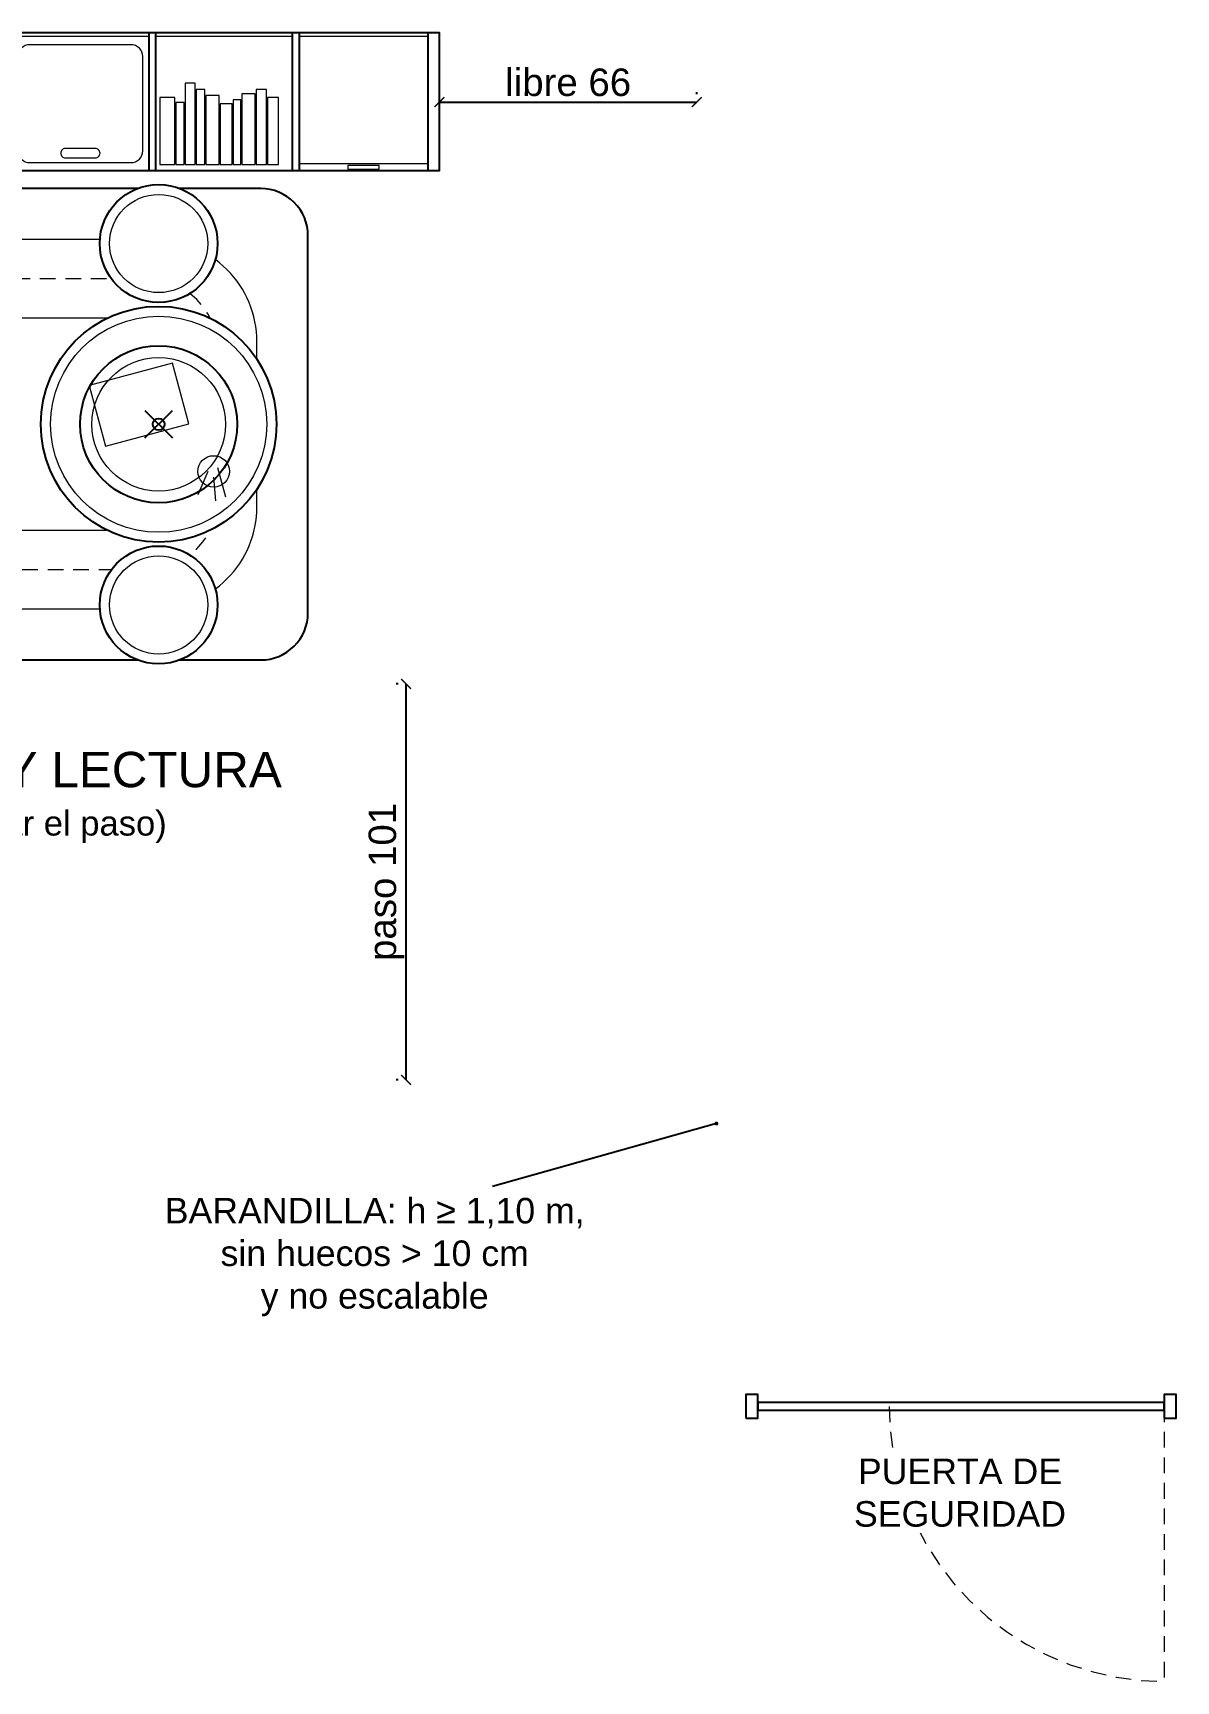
# Model space of a CAD drawing. Header units: centimetres. Extents: x 0 to 696, y -266 to 273.
# Drawn here: x 405 to 696, y -146.4 to 273.1 of the extents above; entities that cross this region are included whole.
import ezdxf

# ---------------------------------------------------------------- set-up
doc = ezdxf.new("R2010")
doc.units = ezdxf.units.CM
for name, color, linetype in [('PS-ALFOMBRAS', 42, 'Continuous'), ('PS-COTAS', 1, 'Continuous'), ('PS-ILUMINACION', 6, 'Continuous'), ('PS-MOBILIARIO', 3, 'Continuous'), ('PS-SEGURIDAD', 30, 'Continuous'), ('PS-TEXTOS', 7, 'Continuous')]:
    doc.layers.add(name, color=color, linetype=linetype)
doc.styles.add('PS', font='arial.ttf')
doc.dimstyles.new('PS', dxfattribs={"dimtxt": 7, "dimasz": 2.5, "dimexe": 2.5, "dimexo": 2, "dimgap": 1.5, "dimtad": 1, "dimdec": 0, "dimtxsty": 'PS', "dimblk": 'ARCHTICK', "dimcen": 0, "dimclrd": 1, "dimclre": 1, "dimclrt": 1, "dimazin": 3, "dimtfac": 1, "dimtmove": 0, "dimatfit": 3, "dimtfill": 1})

# ---------------------------------------------------------------- blocks, each defined once
blk = doc.blocks.new('PS_ALFOMBRA_JUEGO_170x120')
at = {"color": 8, "lineweight": 13}
for p, q in [((-53, 34.59), (-54.1, 33.86)), ((-50.89, 35.63), (-53, 34.59)), ((-50.58, 35.73), (-50.89, 35.63)), ((-46.35, 36.85), (-48.2, 36.48)), ((-44.24, 36.98), (-46.35, 36.85)), ((-37.74, 37), (-41.74, 37)), ((-31.24, 37), (-35.24, 37)), ((-24.74, 37), (-28.74, 37)), ((-18.24, 37), (-22.24, 37)), ((-11.74, 37), (-15.74, 37)), ((-5.24, 37), (-9.24, 37)), ((1.26, 37), (-2.74, 37)), ((7.76, 37), (3.76, 37)), ((14.26, 37), (10.26, 37)), ((20.76, 37), (16.76, 37)), ((27.26, 37), (23.26, 37)), ((33.76, 37), (29.76, 37)), ((40.26, 37), (36.26, 37)), ((44, 37), (42.76, 37)), ((46.35, 36.85), (44, 37)), ((46.75, 36.77), (46.35, 36.85)), ((50.89, 35.63), (49.18, 36.21)), ((52.86, 34.66), (50.89, 35.63)), ((-58.28, 29.96), (-58.7, 29.33)), ((-56.73, 31.73), (-58.28, 29.96)), ((-56.06, 32.31), (-56.73, 31.73)), ((54.96, 33.28), (54.95, 33.29)), ((56.73, 31.73), (54.96, 33.28)), ((57.81, 30.5), (56.73, 31.73)), ((-60.63, 25.89), (-61.39, 23.66)), ((-59.99, 27.19), (-60.63, 25.89)), ((59.59, 28), (59.27, 28.48)), ((60.63, 25.89), (59.59, 28)), ((60.97, 24.87), (60.63, 25.89)), ((-61.87, 21.01), (-62, 19)), ((-61.39, 23.66), (-61.42, 23.47)), ((61.85, 21.35), (61.62, 22.46)), ((62, 19), (61.85, 21.35)), ((-62, 19), (-62, 17.02)), ((62, 18.49), (62, 19)), ((-62, 14.52), (-62, 10.52)), ((62, 11.99), (62, 15.99)), ((62, 5.49), (62, 9.49)), ((-62, 8.02), (-62, 4.02)), ((-62, 1.52), (-62, -2.48)), ((62, -1.01), (62, 2.99)), ((62, -7.51), (62, -3.51)), ((-62, -4.98), (-62, -8.98)), ((-62, -11.48), (-62, -15.48)), ((62, -14.01), (62, -10.01)), ((62, -19), (62, -16.51)), ((-62, -17.98), (-62, -19)), ((-62, -19), (-61.85, -21.35)), ((61.9, -20.51), (62, -19)), ((-61.85, -21.35), (-61.52, -22.96)), ((60.63, -25.89), (61.39, -23.66)), ((61.39, -23.66), (61.52, -22.97)), ((-60.81, -25.35), (-60.63, -25.89)), ((-60.63, -25.89), (-59.59, -28)), ((-59.59, -28), (-58.99, -28.9)), ((58.28, -29.96), (58.98, -28.91)), ((60.21, -26.74), (60.63, -25.89)), ((-57.47, -30.88), (-56.73, -31.73)), ((-56.73, -31.73), (-54.96, -33.28)), ((-54.96, -33.28), (-54.53, -33.57)), ((56.44, -31.98), (56.73, -31.73)), ((56.73, -31.73), (58.28, -29.96)), ((-52.4, -34.88), (-50.89, -35.63)), ((-50.89, -35.63), (-48.7, -36.37)), ((-46.25, -36.85), (-44, -37)), ((-44, -37), (-42.25, -37)), ((-39.75, -37), (-35.75, -37)), ((-33.25, -37), (-29.25, -37)), ((-26.75, -37), (-22.75, -37)), ((-20.25, -37), (-16.25, -37)), ((-13.75, -37), (-9.75, -37)), ((-7.25, -37), (-3.25, -37)), ((-0.75, -37), (3.25, -37)), ((5.75, -37), (9.75, -37)), ((12.25, -37), (16.25, -37)), ((18.75, -37), (22.75, -37)), ((25.25, -37), (29.25, -37)), ((31.75, -37), (35.75, -37)), ((38.25, -37), (42.25, -37)), ((44.74, -36.95), (46.35, -36.85)), ((46.35, -36.85), (48.66, -36.39)), ((48.66, -36.39), (48.69, -36.37)), ((51.05, -35.55), (53, -34.59)), ((53, -34.59), (54.52, -33.57))]:
    blk.add_line(p, q, dxfattribs=at)
blk.add_lwpolyline([(-85, -48, 0.414214), (-73, -60), (73, -60, 0.414214), (85, -48), (85, 48, 0.414214), (73, 60), (-73, 60, 0.414214), (-85, 48)], format="xyb", close=True)
for points in [[(-72, -21, 0.414214), (-46, -47), (46, -47, 0.414214), (72, -21), (72, 21, 0.414214), (46, 47), (-46, 47, 0.414214), (-72, 21)], [(-52, -17, 0.414214), (-42, -27), (42, -27, 0.414214), (52, -17), (52, 17, 0.414214), (42, 27), (-42, 27, 0.414214), (-52, 17)]]:
    blk.add_lwpolyline(points, format="xyb", close=True, dxfattribs=at)
for points in [[(-11, -46), (-8, -46), (-8, -28), (-11, -28)], [(-6, -46), (-3, -46), (-3, -28), (-6, -28)], [(-1, -46), (2, -46), (2, -28), (-1, -28)], [(4, -46), (7, -46), (7, -28), (4, -28)], [(9, -46), (12, -46), (12, -28), (9, -28)]]:
    blk.add_lwpolyline(points, close=True, dxfattribs=at)
for centre in [(-30, 0), (30, 0)]:
    blk.add_circle(centre, 8, dxfattribs=at)
blk = doc.blocks.new('PS_LIBRERIA_INFANTIL_256x35')
blk.add_wipeout([(0, -35), (256, -35), (256, 0), (0, 0)])
at = {"color": 8, "lineweight": 13}
blk.add_line((220.33, -33.2), (253, -33.2), dxfattribs=at)
for points in [[(0, -35), (1.8, -35), (1.8, 0), (0, 0)], [(35.67, -35), (37.47, -35), (37.47, 0), (35.67, 0)], [(72.24, -35), (74.04, -35), (74.04, 0), (72.24, 0)], [(108.81, -35), (110.61, -35), (110.61, 0), (108.81, 0)], [(145.39, -35), (147.19, -35), (147.19, 0), (145.39, 0)], [(181.96, -35), (183.76, -35), (183.76, 0), (181.96, 0)], [(218.53, -35), (220.33, -35), (220.33, 0), (218.53, 0)], [(253, -35), (256, -35), (256, 0), (253, 0)]]:
    blk.add_lwpolyline(points, close=True)
for points in [[(35.65, 0), (1.82, 0)], [(72.22, 0), (37.49, 0)], [(108.79, 0), (74.06, 0)], [(145.37, 0), (110.63, 0)], [(181.94, 0), (147.21, 0)], [(218.51, 0), (183.78, 0)], [(252.98, 0), (220.35, 0)], [(1.82, -35), (35.65, -35)], [(37.49, -35), (72.22, -35)], [(74.06, -35), (108.79, -35)], [(110.63, -35), (145.37, -35)], [(147.21, -35), (181.94, -35)], [(183.78, -35), (218.51, -35)], [(220.35, -35), (252.98, -35)]]:
    blk.add_lwpolyline(points)
for points in [[(1.82, -0.8), (35.65, -0.8)], [(37.49, -0.8), (72.22, -0.8)], [(74.06, -0.8), (108.79, -0.8)], [(110.63, -0.8), (145.37, -0.8)], [(147.21, -0.8), (181.94, -0.8)], [(183.78, -0.8), (218.51, -0.8)], [(220.35, -0.8), (252.98, -0.8)]]:
    blk.add_lwpolyline(points, dxfattribs=at)
for points in [[(38.97, -30, 0.414214), (41.97, -33), (67.74, -33, 0.414214), (70.74, -30), (70.74, -6, 0.414214), (67.74, -3), (41.97, -3, 0.414214), (38.97, -6)], [(148.69, -30, 0.414214), (151.69, -33), (177.46, -33, 0.414214), (180.46, -30), (180.46, -6, 0.414214), (177.46, -3), (151.69, -3, 0.414214), (148.69, -6)], [(49.86, -30.6, 0.414214), (51.06, -31.8), (58.66, -31.8, 0.414214), (59.86, -30.6), (59.86, -30.6, 0.414214), (58.66, -29.4), (51.06, -29.4, 0.414214), (49.86, -30.6)], [(159.57, -30.6, 0.414214), (160.77, -31.8), (168.37, -31.8, 0.414214), (169.57, -30.6), (169.57, -30.6, 0.414214), (168.37, -29.4), (160.77, -29.4, 0.414214), (159.57, -30.6)]]:
    blk.add_lwpolyline(points, format="xyb", close=True, dxfattribs=at)
for points in [[(133.62, -14.31), (140.31, -16.38), (142.38, -9.69), (135.69, -7.62)], [(24.54, -33.5), (27.84, -33.5), (27.84, -11.87), (24.54, -11.87)], [(9.24, -33.5), (12.33, -33.5), (12.33, -15.94), (9.24, -15.94)], [(12.58, -33.5), (14.51, -33.5), (14.51, -14.95), (12.58, -14.95)], [(14.76, -33.5), (16.65, -33.5), (16.65, -15.46), (14.76, -15.46)], [(19.12, -33.5), (21.94, -33.5), (21.94, -12.71), (19.12, -12.71)], [(28.09, -33.5), (31.28, -33.5), (31.28, -15.72), (28.09, -15.72)], [(184.76, -33.5), (188.62, -33.5), (188.62, -16.47), (184.76, -16.47)], [(191.26, -33.5), (193.8, -33.5), (193.8, -12.79), (191.26, -12.79)], [(194.05, -33.5), (196.29, -33.5), (196.29, -14.43), (194.05, -14.43)], [(196.54, -33.5), (199.87, -33.5), (199.87, -15.89), (196.54, -15.89)], [(205.68, -33.5), (209.11, -33.5), (209.11, -15.51), (205.68, -15.51)], [(209.36, -33.5), (211.92, -33.5), (211.92, -14.4), (209.36, -14.4)], [(212.17, -33.5), (215.05, -33.5), (215.05, -16.4), (212.17, -16.4)], [(2.8, -33.5), (5.38, -33.5), (5.38, -17.44), (2.8, -17.44)], [(5.63, -33.5), (8.99, -33.5), (8.99, -17.99), (5.63, -17.99)], [(16.9, -33.5), (18.87, -33.5), (18.87, -17.87), (16.9, -17.87)], [(22.19, -33.5), (24.29, -33.5), (24.29, -16.94), (22.19, -16.94)], [(76.04, -18.5), (106.81, -18.5), (106.81, -16.9), (76.04, -16.9)], [(188.87, -33.5), (191.01, -33.5), (191.01, -17.68), (188.87, -17.68)], [(200.12, -33.5), (203.24, -33.5), (203.24, -18.06), (200.12, -18.06)], [(203.49, -33.5), (205.43, -33.5), (205.43, -17.06), (203.49, -17.06)], [(76.04, -24.5), (106.81, -24.5), (106.81, -22.9), (76.04, -22.9)], [(135.27, -31.13), (142.13, -29.73), (140.73, -22.87), (133.87, -24.27)], [(76.04, -30.5), (106.81, -30.5), (106.81, -28.9), (76.04, -28.9)], [(232.66, -34.7), (240.66, -34.7), (240.66, -33.7), (232.66, -33.7)]]:
    blk.add_lwpolyline(points, close=True, dxfattribs=at)
blk.add_lwpolyline([(114.5, -17, 0.4), (131.5, -17)], format="xyb", dxfattribs=at)
blk.add_circle((123, -17), 8.5, dxfattribs=at)
blk = doc.blocks.new('PS_MESA_INFANTIL_D60')
blk.add_wipeout([(30, 0), (29.99, -0.74), (29.96, -1.47), (29.92, -2.21), (29.86, -2.94), (29.77, -3.67), (29.68, -4.4), (29.56, -5.13), (29.42, -5.85), (29.27, -6.57), (29.1, -7.29), (28.91, -8), (28.71, -8.71), (28.49, -9.41), (28.25, -10.11), (27.99, -10.8), (27.72, -11.48), (27.43, -12.16), (27.12, -12.83), (26.8, -13.49), (26.46, -14.14), (26.1, -14.79), (25.73, -15.42), (25.35, -16.05), (24.94, -16.67), (24.53, -17.27), (24.1, -17.87), (23.65, -18.46), (23.19, -19.03), (22.72, -19.6), (22.23, -20.15), (21.73, -20.69), (21.21, -21.21), (20.69, -21.73), (20.15, -22.23), (19.6, -22.72), (19.03, -23.19), (18.46, -23.65), (17.87, -24.1), (17.27, -24.53), (16.67, -24.94), (16.05, -25.35), (15.42, -25.73), (14.79, -26.1), (14.14, -26.46), (13.49, -26.8), (12.83, -27.12), (12.16, -27.43), (11.48, -27.72), (10.8, -27.99), (10.11, -28.25), (9.41, -28.49), (8.71, -28.71), (8, -28.91), (7.29, -29.1), (6.57, -29.27), (5.85, -29.42), (5.13, -29.56), (4.4, -29.68), (3.67, -29.77), (2.94, -29.86), (2.21, -29.92), (1.47, -29.96), (0.74, -29.99), (0, -30), (-0.74, -29.99), (-1.47, -29.96), (-2.21, -29.92), (-2.94, -29.86), (-3.67, -29.77), (-4.4, -29.68), (-5.13, -29.56), (-5.85, -29.42), (-6.57, -29.27), (-7.29, -29.1), (-8, -28.91), (-8.71, -28.71), (-9.41, -28.49), (-10.11, -28.25), (-10.8, -27.99), (-11.48, -27.72), (-12.16, -27.43), (-12.83, -27.12), (-13.49, -26.8), (-14.14, -26.46), (-14.79, -26.1), (-15.42, -25.73), (-16.05, -25.35), (-16.67, -24.94), (-17.27, -24.53), (-17.87, -24.1), (-18.46, -23.65), (-19.03, -23.19), (-19.6, -22.72), (-20.15, -22.23), (-20.69, -21.73), (-21.21, -21.21), (-21.73, -20.69), (-22.23, -20.15), (-22.72, -19.6), (-23.19, -19.03), (-23.65, -18.46), (-24.1, -17.87), (-24.53, -17.27), (-24.94, -16.67), (-25.35, -16.05), (-25.73, -15.42), (-26.1, -14.79), (-26.46, -14.14), (-26.8, -13.49), (-27.12, -12.83), (-27.43, -12.16), (-27.72, -11.48), (-27.99, -10.8), (-28.25, -10.11), (-28.49, -9.41), (-28.71, -8.71), (-28.91, -8), (-29.1, -7.29), (-29.27, -6.57), (-29.42, -5.85), (-29.56, -5.13), (-29.68, -4.4), (-29.77, -3.67), (-29.86, -2.94), (-29.92, -2.21), (-29.96, -1.47), (-29.99, -0.74), (-30, 0), (-29.99, 0.74), (-29.96, 1.47), (-29.92, 2.21), (-29.86, 2.94), (-29.77, 3.67), (-29.68, 4.4), (-29.56, 5.13), (-29.42, 5.85), (-29.27, 6.57), (-29.1, 7.29), (-28.91, 8), (-28.71, 8.71), (-28.49, 9.41), (-28.25, 10.11), (-27.99, 10.8), (-27.72, 11.48), (-27.43, 12.16), (-27.12, 12.83), (-26.8, 13.49), (-26.46, 14.14), (-26.1, 14.79), (-25.73, 15.42), (-25.35, 16.05), (-24.94, 16.67), (-24.53, 17.27), (-24.1, 17.87), (-23.65, 18.46), (-23.19, 19.03), (-22.72, 19.6), (-22.23, 20.15), (-21.73, 20.69), (-21.21, 21.21), (-20.69, 21.73), (-20.15, 22.23), (-19.6, 22.72), (-19.03, 23.19), (-18.46, 23.65), (-17.87, 24.1), (-17.27, 24.53), (-16.67, 24.94), (-16.05, 25.35), (-15.42, 25.73), (-14.79, 26.1), (-14.14, 26.46), (-13.49, 26.8), (-12.83, 27.12), (-12.16, 27.43), (-11.48, 27.72), (-10.8, 27.99), (-10.11, 28.25), (-9.41, 28.49), (-8.71, 28.71), (-8, 28.91), (-7.29, 29.1), (-6.57, 29.27), (-5.85, 29.42), (-5.13, 29.56), (-4.4, 29.68), (-3.67, 29.77), (-2.94, 29.86), (-2.21, 29.92), (-1.47, 29.96), (-0.74, 29.99), (0, 30), (0.74, 29.99), (1.47, 29.96), (2.21, 29.92), (2.94, 29.86), (3.67, 29.77), (4.4, 29.68), (5.13, 29.56), (5.85, 29.42), (6.57, 29.27), (7.29, 29.1), (8, 28.91), (8.71, 28.71), (9.41, 28.49), (10.11, 28.25), (10.8, 27.99), (11.48, 27.72), (12.16, 27.43), (12.83, 27.12), (13.49, 26.8), (14.14, 26.46), (14.79, 26.1), (15.42, 25.73), (16.05, 25.35), (16.67, 24.94), (17.27, 24.53), (17.87, 24.1), (18.46, 23.65), (19.03, 23.19), (19.6, 22.72), (20.15, 22.23), (20.69, 21.73), (21.21, 21.21), (21.73, 20.69), (22.23, 20.15), (22.72, 19.6), (23.19, 19.03), (23.65, 18.46), (24.1, 17.87), (24.53, 17.27), (24.94, 16.67), (25.35, 16.05), (25.73, 15.42), (26.1, 14.79), (26.46, 14.14), (26.8, 13.49), (27.12, 12.83), (27.43, 12.16), (27.72, 11.48), (27.99, 10.8), (28.25, 10.11), (28.49, 9.41), (28.71, 8.71), (28.91, 8), (29.1, 7.29), (29.27, 6.57), (29.42, 5.85), (29.56, 5.13), (29.68, 4.4), (29.77, 3.67), (29.86, 2.94), (29.92, 2.21), (29.96, 1.47), (29.99, 0.74)])
at = {"color": 8, "lineweight": 13}
for p, q in [((12.5, -12), (10, -18)), ((15, -11), (17, -18.5)), ((14, -13.5), (14.5, -19.5))]:
    blk.add_line(p, q, dxfattribs=at)
blk.add_lwpolyline([(-13.55, -5.57), (7.7, 0.12), (3.55, 15.57), (-17.7, 9.88)], close=True, dxfattribs=at)
blk.add_circle((0, 0), 30)
for centre, radius in [((0, 0), 27.5), ((14, -12), 4)]:
    blk.add_circle(centre, radius, dxfattribs=at)
blk = doc.blocks.new('PS_TABURETE_D30')
blk.add_wipeout([(15, 0), (15, -0.37), (14.98, -0.74), (14.96, -1.1), (14.93, -1.47), (14.89, -1.84), (14.84, -2.2), (14.78, -2.56), (14.71, -2.93), (14.64, -3.29), (14.55, -3.64), (14.46, -4), (14.35, -4.35), (14.24, -4.71), (14.12, -5.05), (13.99, -5.4), (13.86, -5.74), (13.71, -6.08), (13.56, -6.41), (13.4, -6.74), (13.23, -7.07), (13.05, -7.39), (12.87, -7.71), (12.67, -8.02), (12.47, -8.33), (12.26, -8.64), (12.05, -8.94), (11.83, -9.23), (11.6, -9.52), (11.36, -9.8), (11.11, -10.07), (10.86, -10.34), (10.61, -10.61), (10.34, -10.86), (10.07, -11.11), (9.8, -11.36), (9.52, -11.6), (9.23, -11.83), (8.94, -12.05), (8.64, -12.26), (8.33, -12.47), (8.02, -12.67), (7.71, -12.87), (7.39, -13.05), (7.07, -13.23), (6.74, -13.4), (6.41, -13.56), (6.08, -13.71), (5.74, -13.86), (5.4, -13.99), (5.05, -14.12), (4.71, -14.24), (4.35, -14.35), (4, -14.46), (3.64, -14.55), (3.29, -14.64), (2.93, -14.71), (2.56, -14.78), (2.2, -14.84), (1.84, -14.89), (1.47, -14.93), (1.1, -14.96), (0.74, -14.98), (0.37, -15), (0, -15), (-0.37, -15), (-0.74, -14.98), (-1.1, -14.96), (-1.47, -14.93), (-1.84, -14.89), (-2.2, -14.84), (-2.56, -14.78), (-2.93, -14.71), (-3.29, -14.64), (-3.64, -14.55), (-4, -14.46), (-4.35, -14.35), (-4.71, -14.24), (-5.05, -14.12), (-5.4, -13.99), (-5.74, -13.86), (-6.08, -13.71), (-6.41, -13.56), (-6.74, -13.4), (-7.07, -13.23), (-7.39, -13.05), (-7.71, -12.87), (-8.02, -12.67), (-8.33, -12.47), (-8.64, -12.26), (-8.94, -12.05), (-9.23, -11.83), (-9.52, -11.6), (-9.8, -11.36), (-10.07, -11.11), (-10.34, -10.86), (-10.61, -10.61), (-10.86, -10.34), (-11.11, -10.07), (-11.36, -9.8), (-11.6, -9.52), (-11.83, -9.23), (-12.05, -8.94), (-12.26, -8.64), (-12.47, -8.33), (-12.67, -8.02), (-12.87, -7.71), (-13.05, -7.39), (-13.23, -7.07), (-13.4, -6.74), (-13.56, -6.41), (-13.71, -6.08), (-13.86, -5.74), (-13.99, -5.4), (-14.12, -5.05), (-14.24, -4.71), (-14.35, -4.35), (-14.46, -4), (-14.55, -3.64), (-14.64, -3.29), (-14.71, -2.93), (-14.78, -2.56), (-14.84, -2.2), (-14.89, -1.84), (-14.93, -1.47), (-14.96, -1.1), (-14.98, -0.74), (-15, -0.37), (-15, 0), (-15, 0.37), (-14.98, 0.74), (-14.96, 1.1), (-14.93, 1.47), (-14.89, 1.84), (-14.84, 2.2), (-14.78, 2.56), (-14.71, 2.93), (-14.64, 3.29), (-14.55, 3.64), (-14.46, 4), (-14.35, 4.35), (-14.24, 4.71), (-14.12, 5.05), (-13.99, 5.4), (-13.86, 5.74), (-13.71, 6.08), (-13.56, 6.41), (-13.4, 6.74), (-13.23, 7.07), (-13.05, 7.39), (-12.87, 7.71), (-12.67, 8.02), (-12.47, 8.33), (-12.26, 8.64), (-12.05, 8.94), (-11.83, 9.23), (-11.6, 9.52), (-11.36, 9.8), (-11.11, 10.07), (-10.86, 10.34), (-10.61, 10.61), (-10.34, 10.86), (-10.07, 11.11), (-9.8, 11.36), (-9.52, 11.6), (-9.23, 11.83), (-8.94, 12.05), (-8.64, 12.26), (-8.33, 12.47), (-8.02, 12.67), (-7.71, 12.87), (-7.39, 13.05), (-7.07, 13.23), (-6.74, 13.4), (-6.41, 13.56), (-6.08, 13.71), (-5.74, 13.86), (-5.4, 13.99), (-5.05, 14.12), (-4.71, 14.24), (-4.35, 14.35), (-4, 14.46), (-3.64, 14.55), (-3.29, 14.64), (-2.93, 14.71), (-2.56, 14.78), (-2.2, 14.84), (-1.84, 14.89), (-1.47, 14.93), (-1.1, 14.96), (-0.74, 14.98), (-0.37, 15), (0, 15), (0.37, 15), (0.74, 14.98), (1.1, 14.96), (1.47, 14.93), (1.84, 14.89), (2.2, 14.84), (2.56, 14.78), (2.93, 14.71), (3.29, 14.64), (3.64, 14.55), (4, 14.46), (4.35, 14.35), (4.71, 14.24), (5.05, 14.12), (5.4, 13.99), (5.74, 13.86), (6.08, 13.71), (6.41, 13.56), (6.74, 13.4), (7.07, 13.23), (7.39, 13.05), (7.71, 12.87), (8.02, 12.67), (8.33, 12.47), (8.64, 12.26), (8.94, 12.05), (9.23, 11.83), (9.52, 11.6), (9.8, 11.36), (10.07, 11.11), (10.34, 10.86), (10.61, 10.61), (10.86, 10.34), (11.11, 10.07), (11.36, 9.8), (11.6, 9.52), (11.83, 9.23), (12.05, 8.94), (12.26, 8.64), (12.47, 8.33), (12.67, 8.02), (12.87, 7.71), (13.05, 7.39), (13.23, 7.07), (13.4, 6.74), (13.56, 6.41), (13.71, 6.08), (13.86, 5.74), (13.99, 5.4), (14.12, 5.05), (14.24, 4.71), (14.35, 4.35), (14.46, 4), (14.55, 3.64), (14.64, 3.29), (14.71, 2.93), (14.78, 2.56), (14.84, 2.2), (14.89, 1.84), (14.93, 1.47), (14.96, 1.1), (14.98, 0.74), (15, 0.37)])
blk.add_circle((0, 0), 15)
at = {"color": 8, "lineweight": 13}
blk.add_circle((0, 0), 12.5, dxfattribs=at)
blk = doc.blocks.new('PS_LAMPARA_TECHO')
for p, q in [((-3.5, -3.5), (3.5, 3.5)), ((-3.5, 3.5), (3.5, -3.5))]:
    blk.add_line(p, q)
for radius in [20, 1.5]:
    blk.add_circle((0, 0), radius)
at = {"color": 8, "lineweight": 13}
blk.add_circle((0, 0), 17, dxfattribs=at)
blk = doc.blocks.new('PS_PUERTA_SEGURIDAD')
at = {"color": 8, "lineweight": 13}
for p, q in [((36.5, 0), (36.67, -4)), ((106.5, 0), (106.5, -4)), ((36.82, -6.49), (37.34, -10.46)), ((106.5, -6.5), (106.5, -10.5)), ((37.73, -12.92), (38.6, -16.83)), ((106.5, -13), (106.5, -17)), ((39.24, -19.24), (40.44, -23.06)), ((106.5, -19.5), (106.5, -23.5)), ((41.32, -25.39), (42.85, -29.09)), ((106.5, -26), (106.5, -30)), ((43.97, -31.33), (45.81, -34.88)), ((106.5, -32.5), (106.5, -36.5)), ((47.15, -36.99), (49.16, -40.15)), ((49.16, -40.15), (49.31, -40.35)), ((106.5, -39), (106.5, -43)), ((50.84, -42.33), (52.88, -45)), ((52.88, -45), (53.31, -45.47)), ((106.5, -45.5), (106.5, -49.5)), ((55, -47.31), (57, -49.5)), ((57, -49.5), (57.77, -50.2)), ((59.61, -51.89), (61.5, -53.62)), ((61.5, -53.62), (62.64, -54.5)), ((106.5, -52), (106.5, -56)), ((64.63, -56.02), (66.35, -57.34)), ((66.35, -57.34), (67.89, -58.32)), ((106.5, -58.5), (106.5, -62.5)), ((70, -59.67), (71.5, -60.62)), ((71.5, -60.62), (73.47, -61.65)), ((75.69, -62.8), (76.92, -63.44)), ((76.92, -63.44), (79.33, -64.44)), ((81.64, -65.4), (82.56, -65.78)), ((82.56, -65.78), (85.43, -66.68)), ((106.5, -65), (106.5, -69)), ((87.81, -67.43), (88.38, -67.61)), ((88.38, -67.61), (91.7, -68.35)), ((94.14, -68.89), (94.34, -68.94)), ((94.34, -68.94), (98.1, -69.43)), ((100.58, -69.74), (104.58, -69.92))]:
    blk.add_line(p, q, dxfattribs=at)
for points in [[(0, -3), (3, -3), (3, 3), (0, 3)], [(3, -1), (106.5, -1), (106.5, 1), (3, 1)], [(106.5, -3), (109.5, -3), (109.5, 3), (106.5, 3)]]:
    blk.add_lwpolyline(points, close=True)
blk = doc.blocks.new('_ARCHTICK')
at = {"color": 0, "linetype": 'BYBLOCK', "const_width": 0.15}
blk.add_lwpolyline([(-0.5, -0.5), (0.5, 0.5)], dxfattribs=at)

msp = doc.modelspace()

# ---------------------------------------------------------------- block references
at = {"layer": 'PS-ALFOMBRAS'}
msp.add_blockref('PS_ALFOMBRA_JUEGO_170x120', (390, 173.5), dxfattribs=at)
at = {"layer": 'PS-MOBILIARIO'}
msp.add_blockref('PS_LIBRERIA_INFANTIL_256x35', (252.5, 273.1), dxfattribs=at)
at = {"layer": 'PS-SEGURIDAD'}
msp.add_blockref('PS_PUERTA_SEGURIDAD', (586.5, -76.5), dxfattribs=at)

# ---------------------------------------------------------------- texts
at = {"layer": 'PS-SEGURIDAD', "insert": (492, -38.5), "char_height": 6.5, "attachment_point": 5, "style": 'PS', "bg_fill": 3, "box_fill_scale": 1.25, "bg_fill_color": 0}
msp.add_mtext('BARANDILLA: h ≥ 1,10 m,\\Psin huecos > 10 cm\\Py no escalable', dxfattribs=at)
at = {"layer": 'PS-TEXTOS', "insert": (380, 78.5), "char_height": 9, "attachment_point": 5, "style": 'PS', "bg_fill": 3, "box_fill_scale": 1.25, "bg_fill_color": 0}
msp.add_mtext('ZONA DE JUEGO Y LECTURA\\P\\H0.7x;S = 5,3 m² (sin contar el paso)', dxfattribs=at)

# ---------------------------------------------------------------- dimensions: what is measured, and where the dimension line sits
at = {"layer": 'PS-COTAS'}
msp.add_linear_dim(base=(500, 6.6), p1=(500, 6.6), p2=(500, 107.4), angle=90, text='paso <>', dimstyle='PS', dxfattribs=at).render()

# ---------------------------------------------------------------- next in the draw order: block references
at = {"layer": 'PS-MOBILIARIO'}
msp.add_blockref('PS_MESA_INFANTIL_D60', (437, 173.5), dxfattribs=at)

# ---------------------------------------------------------------- next in the draw order: texts
at = {"layer": 'PS-SEGURIDAD', "insert": (641, -98.5), "char_height": 6.5, "attachment_point": 5, "style": 'PS', "bg_fill": 3, "box_fill_scale": 1.25, "bg_fill_color": 0}
msp.add_mtext('PUERTA DE\\PSEGURIDAD', dxfattribs=at)

# ---------------------------------------------------------------- next in the draw order: dimensions: what is measured, and where the dimension line sits
at = {"layer": 'PS-COTAS'}
msp.add_linear_dim(base=(508.5, 255.5), p1=(508.5, 255.5), p2=(574, 255.5), text='libre <>', dimstyle='PS', dxfattribs=at).render()

# ---------------------------------------------------------------- next in the draw order: leaders
at = {"layer": 'PS-SEGURIDAD'}
msp.add_leader([(579, -4.5), (522, -20.5)], dimstyle='PS', override={"dimasz": 4, "dimclrd": 256, "dimldrblk": 'DOTSMALL'}, dxfattribs=at)

# ---------------------------------------------------------------- next in the draw order: block references
at = {"layer": 'PS-ILUMINACION'}
msp.add_blockref('PS_LAMPARA_TECHO', (437, 173.5), dxfattribs=at)
at = {"layer": 'PS-MOBILIARIO'}
for p in [(437, 219.5), (437, 127.5)]:
    msp.add_blockref('PS_TABURETE_D30', p, dxfattribs=at)

doc.saveas('drawing.dxf')
